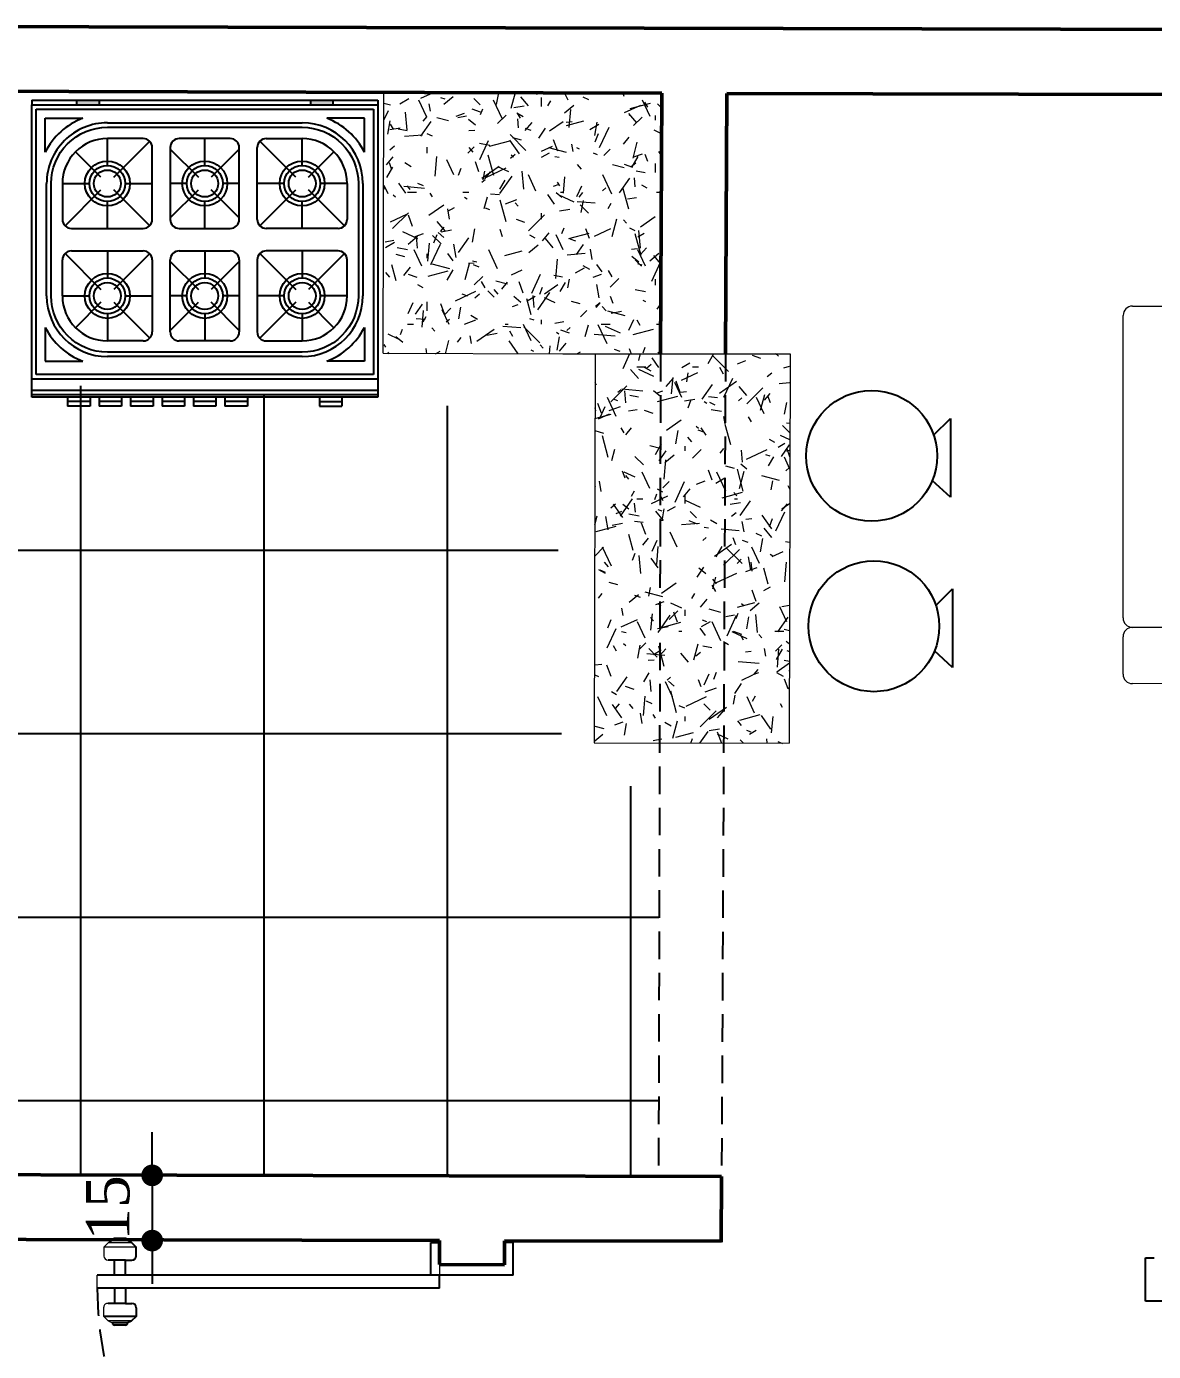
# Model space of a CAD drawing. Header units: millimetres. Extents: x 103208 to 171806, y -164 to 10038.
# Drawn here: x 118273.4 to 118533.6, y 7307.1 to 7612.9 of the extents above; entities that cross this region are included whole.
import ezdxf

# ---------------------------------------------------------------- set-up
doc = ezdxf.new("R2010")
doc.units = ezdxf.units.MM
doc.linetypes.add('HIDDEN', pattern=[9.525, 6.35, -3.175])
for name, color, linetype in [('ACESSORIOS', 2, 'Continuous'), ('COZINHA', 2, 'Continuous'), ('Hachuria - Moveis', 1, 'Continuous'), ('PAREDES', 5, 'Continuous'), ('Piso', 55, 'Continuous'), ('PORTAS', 3, 'Continuous'), ('Portas-Projeção', 55, 'HIDDEN'), ('Projeção Janela - Viga', 1, 'HIDDEN')]:
    doc.layers.add(name, color=color, linetype=linetype)
for name, color, linetype, lineweight in [('Hachura', 1, 'Continuous', 9), ('Parede Baixa', 5, 'Continuous', 50), ('Portas - Janelas', 2, 'Continuous', 20)]:
    doc.layers.add(name, color=color, linetype=linetype, lineweight=lineweight)
doc.styles.add('Valéria', font='romantic.ttf', dxfattribs={"height": 10})
doc.dimstyles.new('Cota - 50', dxfattribs={"dimtxt": 10, "dimasz": 5, "dimexe": 10, "dimexo": 20, "dimgap": 5, "dimtad": 1, "dimtxsty": 'Valéria', "dimblk": 'DOT', "dimcen": 0, "dimclrd": 12, "dimclre": 12, "dimclrt": 2, "dimazin": 2, "dimtfac": 1, "dimtix": 1, "dimtmove": 0, "dimatfit": 3, "dimldrblk": 'DOT', "dimfxl": 1, "dimarcsym": 0})

# ---------------------------------------------------------------- blocks, each defined once
blk = doc.blocks.new('6-PL')
at = {"layer": 'COZINHA'}
h = blk.add_hatch(color=1, dxfattribs=at)
h.dxf.hatch_style = 1
h.paths.add_polyline_path([(-69, -3), (-69, -4), (-64, -4), (-64, -3)])
h.paths.add_polyline_path([(-17, -3), (-17, -4), (-12, -4), (-12, -3)])
at = {"layer": 'COZINHA', "color": 15}
for p, q in [((-79, -3), (-69, -3)), ((-79, -3), (-79, -4)), ((-64, -3), (-17, -3)), ((-12, -3), (-2, -3)), ((-2, -3), (-2, -4)), ((-76, -7), (-67.64, -7)), ((-76, -14.51), (-76, -7)), ((-5, -7), (-13.36, -7)), ((-5, -14.51), (-5, -7)), ((-76, -53.49), (-76, -61)), ((-5, -53.49), (-5, -61)), ((-76, -61), (-67.64, -61)), ((-5, -61), (-13.36, -61)), ((-2, -67.5), (-79, -67.5)), ((-2, -68.5), (-79, -68.5))]:
    blk.add_line(p, q, dxfattribs=at)
at = {"layer": 'COZINHA', "color": 1}
for p, q in [((-79, -4), (-2, -4)), ((-78, -5), (-3, -5)), ((-78, -64), (-78, -5)), ((-69, -3), (-64, -3)), ((-69, -3), (-69, -4)), ((-64, -3), (-64, -4)), ((-17, -3), (-12, -3)), ((-17, -3), (-17, -4)), ((-12, -3), (-12, -4)), ((-3, -5), (-3, -64)), ((-62.17, -8), (-18.83, -8)), ((-62.17, -17.5), (-62.17, -11.5)), ((-54.17, -11.5), (-62.17, -11.5)), ((-34.83, -11.5), (-46.17, -11.5)), ((-40.5, -17.5), (-40.5, -11.5)), ((-26.83, -11.5), (-18.83, -11.5)), ((-18.83, -17.5), (-18.83, -11.5)), ((-63.58, -20.09), (-69.24, -14.43)), ((-60.75, -20.09), (-52.75, -12.09)), ((-52.17, -29.5), (-52.17, -13.5)), ((-48.17, -13.5), (-48.17, -29.5)), ((-48.17, -13.83), (-41.91, -20.09)), ((-32.83, -13.83), (-39.09, -20.09)), ((-32.83, -29.5), (-32.83, -13.5)), ((-28.83, -29.5), (-28.83, -13.5)), ((-20.25, -20.09), (-28.25, -12.09)), ((-17.42, -20.09), (-11.76, -14.43)), ((-75.67, -46.5), (-75.67, -21.5)), ((-72.17, -21.5), (-72.17, -29.5)), ((-72.17, -21.5), (-66.17, -21.5)), ((-71.58, -30.91), (-63.58, -22.91)), ((-52.75, -30.91), (-60.75, -22.91)), ((-58.17, -21.5), (-52.17, -21.5)), ((-44.5, -21.5), (-48.17, -21.5)), ((-48.17, -29.17), (-41.91, -22.91)), ((-32.83, -29.17), (-39.09, -22.91)), ((-32.83, -21.5), (-36.5, -21.5)), ((-22.83, -21.5), (-28.83, -21.5)), ((-28.25, -30.91), (-20.25, -22.91)), ((-9.42, -30.91), (-17.42, -22.91)), ((-8.83, -21.5), (-14.83, -21.5)), ((-8.83, -21.5), (-8.83, -29.5)), ((-5.33, -21.5), (-5.33, -46.5)), ((-62.17, -31.5), (-62.17, -25.5)), ((-40.5, -31.5), (-40.5, -25.5)), ((-18.83, -31.5), (-18.83, -25.5)), ((-70.17, -31.5), (-54.17, -31.5)), ((-46.17, -31.5), (-34.83, -31.5)), ((-10.83, -31.5), (-26.83, -31.5)), ((-71.58, -37.09), (-63.58, -45.09)), ((-70.17, -36.5), (-54.17, -36.5)), ((-62.17, -36.5), (-62.17, -42.5)), ((-52.75, -37.09), (-60.75, -45.09)), ((-46.17, -36.5), (-34.83, -36.5)), ((-40.5, -36.5), (-40.5, -42.5)), ((-28.25, -37.09), (-20.25, -45.09)), ((-10.83, -36.5), (-26.83, -36.5)), ((-18.83, -36.5), (-18.83, -42.5)), ((-9.42, -37.09), (-17.42, -45.09)), ((-72.17, -46.5), (-72.17, -38.5)), ((-52.17, -38.5), (-52.17, -54.5)), ((-48.17, -54.5), (-48.17, -38.5)), ((-48.17, -38.83), (-41.91, -45.09)), ((-32.83, -38.83), (-39.09, -45.09)), ((-32.83, -38.5), (-32.83, -54.5)), ((-28.83, -38.5), (-28.83, -54.5)), ((-8.83, -46.5), (-8.83, -38.5)), ((-72.17, -46.5), (-66.17, -46.5)), ((-58.17, -46.5), (-52.17, -46.5)), ((-44.5, -46.5), (-48.17, -46.5)), ((-32.83, -46.5), (-36.5, -46.5)), ((-22.83, -46.5), (-28.83, -46.5)), ((-8.83, -46.5), (-14.83, -46.5)), ((-63.58, -47.91), (-69.24, -53.57)), ((-60.75, -47.91), (-52.75, -55.91)), ((-48.17, -54.17), (-41.91, -47.91)), ((-32.83, -54.17), (-39.09, -47.91)), ((-20.25, -47.91), (-28.25, -55.91)), ((-17.42, -47.91), (-11.76, -53.57)), ((-62.17, -50.5), (-62.17, -56.5)), ((-40.5, -50.5), (-40.5, -56.5)), ((-18.83, -50.5), (-18.83, -56.5)), ((-54.17, -56.5), (-62.17, -56.5)), ((-34.83, -56.5), (-46.17, -56.5)), ((-26.83, -56.5), (-18.83, -56.5)), ((-18.83, -60), (-62.17, -60)), ((-3, -64), (-78, -64)), ((-66, -70), (-71, -70)), ((-59, -70), (-64, -70)), ((-52, -70), (-57, -70)), ((-45, -70), (-50, -70)), ((-38, -70), (-43, -70)), ((-31, -70), (-36, -70)), ((-15, -70), (-10, -70))]:
    blk.add_line(p, q, dxfattribs=at)
at = {"layer": 'COZINHA', "color": 2}
for p, q in [((-79, -69), (-79, -4)), ((-2, -4), (-2, -69)), ((-2, -65), (-79, -65)), ((-2, -69), (-79, -69)), ((-71, -69), (-71, -71)), ((-66, -69), (-66, -71)), ((-64, -69), (-64, -71)), ((-64, -69), (-64, -71)), ((-59, -69), (-59, -71)), ((-57, -69), (-57, -71)), ((-52, -69), (-52, -71)), ((-50, -69), (-50, -71)), ((-45, -69), (-45, -71)), ((-43, -69), (-43, -71)), ((-38, -69), (-38, -71)), ((-36, -69), (-36, -71)), ((-31, -69), (-31, -71)), ((-15, -69), (-15, -71)), ((-10, -69), (-10, -71)), ((-66, -71), (-71, -71)), ((-59, -71), (-64, -71)), ((-52, -71), (-57, -71)), ((-45, -71), (-50, -71)), ((-38, -71), (-43, -71)), ((-31, -71), (-36, -71)), ((-15, -71), (-10, -71))]:
    blk.add_line(p, q, dxfattribs=at)
at = {"layer": 'COZINHA', "color": 15}
blk.add_lwpolyline([(-62.17, -59, -0.414214), (-74.67, -46.5), (-74.67, -21.5, -0.414214), (-62.17, -9), (-18.83, -9, -0.414214), (-6.33, -21.5), (-6.33, -46.5, -0.414214), (-18.83, -59)], format="xyb", close=True, dxfattribs=at)
for centre in [(-62.17, -21.5), (-40.5, -21.5), (-18.83, -21.5), (-62.17, -46.5), (-40.5, -46.5), (-18.83, -46.5)]:
    blk.add_circle(centre, 5, dxfattribs=at)
at = {"layer": 'COZINHA', "color": 1}
for centre, radius in [((-62.17, -21.5), 4), ((-40.5, -21.5), 4), ((-18.83, -21.5), 4), ((-62.17, -21.5), 3), ((-40.5, -21.5), 3), ((-18.83, -21.5), 3), ((-62.17, -46.5), 4), ((-62.17, -46.5), 3), ((-40.5, -46.5), 4), ((-40.5, -46.5), 3), ((-18.83, -46.5), 4), ((-18.83, -46.5), 3)]:
    blk.add_circle(centre, radius, dxfattribs=at)
at = {"layer": 'COZINHA', "color": 15}
for centre, start, end in [((-62.17, -21.5), 110.6935, 153.1857), ((-18.83, -21.5), 26.8143, 69.3065), ((-62.17, -46.5), 206.8143, 249.3065), ((-18.83, -46.5), 290.6935, 333.1857)]:
    blk.add_arc(centre, 15.5, start, end, dxfattribs=at)
at = {"layer": 'COZINHA', "color": 1}
for centre, radius, start, end in [((-62.17, -21.5), 13.5, 90, 180), ((-18.83, -21.5), 13.5, 0, 90), ((-62.17, -21.5), 10, 90, 180), ((-54.17, -13.5), 2, 0, 90), ((-46.17, -13.5), 2, 90, 180), ((-34.83, -13.5), 2, 0, 90), ((-26.83, -13.5), 2, 90, 180), ((-18.83, -21.5), 10, 0, 90), ((-70.17, -29.5), 2, 180, 270), ((-54.17, -29.5), 2, 270, 0), ((-46.17, -29.5), 2, 180, 270), ((-34.83, -29.5), 2, 270, 0), ((-26.83, -29.5), 2, 180, 270), ((-10.83, -29.5), 2, 270, 0), ((-70.17, -38.5), 2, 90, 180), ((-54.17, -38.5), 2, 0, 90), ((-46.17, -38.5), 2, 90, 180), ((-34.83, -38.5), 2, 0, 90), ((-26.83, -38.5), 2, 90, 180), ((-10.83, -38.5), 2, 0, 90), ((-62.17, -46.5), 13.5, 180, 270), ((-62.17, -46.5), 10, 180, 270), ((-18.83, -46.5), 13.5, 270, 0), ((-18.83, -46.5), 10, 270, 0), ((-54.17, -54.5), 2, 270, 0), ((-46.17, -54.5), 2, 180, 270), ((-34.83, -54.5), 2, 270, 0), ((-26.83, -54.5), 2, 180, 270)]:
    blk.add_arc(centre, radius, start, end, dxfattribs=at)
blk = doc.blocks.new('Fogão 6 Planta 04')
at = {"layer": 'PAREDES', "xscale": -1}
blk.add_blockref('6-PL', (340.76, 314.37), dxfattribs=at)
blk = doc.blocks.new('_Dot')
at = {"color": 0, "linetype": 'ByBlock', "lineweight": -2}
blk.add_line((-0.5, 0), (-1, 0), dxfattribs=at)
at = {"color": 0, "linetype": 'ByBlock', "const_width": 0.5}
blk.add_lwpolyline([(-0.25, 0, 1), (0.25, 0, 1)], format="xyb", close=True, dxfattribs=at)
blk = doc.blocks.new('*D791')
at = {"color": 12, "lineweight": -2, "transparency": 16777216}
for p, q in [((118302.45, 7352.72), (118302.45, 7357.72)), ((118282.49, 7347.72), (118292.45, 7347.72)), ((118302.45, 7347.72), (118302.45, 7332.66)), ((118344.25, 7332.66), (118292.45, 7332.66)), ((118302.45, 7327.66), (118302.45, 7322.66))]:
    blk.add_line(p, q, dxfattribs=at)
at = {"layer": 'Defpoints', "color": 0, "transparency": 16777216}
for p in [(118302.49, 7347.72), (118302.45, 7332.66), (118364.25, 7332.66, 9825)]:
    blk.add_point(p, dxfattribs=at)
at = {"color": 12, "lineweight": -2, "transparency": 16777216, "xscale": 5, "yscale": 5, "zscale": 5}
for p, rotation in [((118302.45, 7347.72), 270), ((118302.45, 7332.66), 90)]:
    blk.add_blockref('_Dot', p, dxfattribs=dict(at, rotation=rotation))
at = {"color": 2, "transparency": 16777216, "insert": (118292.26, 7340.19), "char_height": 10, "attachment_point": 5, "rotation": 90, "style": 'Valéria'}
blk.add_mtext('15', dxfattribs=at)

msp = doc.modelspace()

# ---------------------------------------------------------------- hatches: boundary and pattern name
at = {"layer": 'Hachura', "transparency": 33554687}
h = msp.add_hatch(dxfattribs=at)
h.set_pattern_fill('TEXTURED', color=55, scale=34.666667, angle=630, pattern_type=2)
h.set_pattern_definition([(270, (16.64, -24.96), (26.3466667, -15.2533333), [1.3866667, -23.2266667, 1.04, -10.0533333, 2.08, -24.6133333]), (275, (29.12, -9.36), (26.945558, -13.6501495), [2.7733333, -23.2266667, 2.08, -10.0533333, 4.16, -24.6133333]), (280, (30.853, -18.373), (32.973117, -9.322576), [2.4266667, -5.8933333, 3.12, -18.3733333, 1.7333333, -22.88]), (285, (33.973, -12.133), (31.160774, -7.800804), [4.8533333, -5.8933333, 5.2, -18.3733333, 3.8133333, -22.88]), (290, (19.76, -14.907), (25.5350337, -15.4233102), [2.7733333, -19.0666667, 2.4266667, -14.2133333, 1.7333333, -11.0933333]), (295, (14.907, -19.76), (25.272984, -17.2853443), [3.8133333, -19.0666667, 4.8533333, -14.2133333, 4.16, -11.0933333]), (300, (17.68, -24.96), (29.357105, 2.5386696), [1.7333333, -11.44, 1.3866667, -16.9866667, 1.04, -22.5333333]), (305, (5.2, -9.36), (34.392808, -2.5796136), [3.8133333, -11.44, 2.7733333, -16.9866667, 2.08, -22.5333333]), (310, (25.307, -15.253), (25.0027966, -3.9099282), [1.3866667, -15.2533333, 1.04, -9.7066667, 2.7733333, -17.68]), (315, (12.827, -15.253), (34.073119, 7.10878), [2.7733333, -15.2533333, 2.08, -9.7066667, 5.2, -17.68]), (320, (12.827, -20.453), (27.240315, 9.2730866), [0.6933333, -12.8266667, 1.7333333, -21.1466667, 2.08, -10.7466667]), (330, (15.253, -21.493), (25.8506627, 11.4946612), [1.7333333, -14.2133333, 0.6933333, -16.64, 1.3866667, -12.8266667]), (335, (15.253, -9.013), (36.0611886, 8.4296784), [3.8133333, -14.2133333, 1.3866667, -16.64, 2.7733333, -12.8266667]), (340, (11.093, -17.68), (24.912258, 12.6986623), [1.04, -6.5866667, 2.08, -11.0933333, 1.3866667, -15.2533333]), (345, (7.973, -5.2), (26.94076, 26.876341), [2.08, -6.5866667, 4.16, -11.0933333, 2.7733333, -15.2533333]), (350, (31.547, -19.413), (19.0342476, 24.100884), [2.4266667, -15.2533333, 1.04, -18.0266667, 2.08, -16.9866667]), (355, (6.587, -22.533), (17.133212, 28.7762445), [4.8533333, -15.2533333, 2.08, -18.0266667, 4.16, -16.9866667]), (0, (16.64, -21.493), (12.826667, 30.506667), [2.08, -10.7466667, 1.3866667, -21.1466667, 0.6933333, -21.4933333]), (5, (29.12, -9.013), (22.551536, 32.596201), [4.16, -10.7466667, 1.3866667, -21.1466667, 1.3866667, -21.4933333]), (10, (27.387, -15.947), (16.772345, 28.6544797), [2.4266667, -13.52, 2.08, -11.0933333, 2.4266667, -25.3066667]), (15, (33.627, -22.187), (14.2111185, 30.007247), [4.8533333, -13.52, 4.16, -11.0933333, 4.8533333, -25.3066667]), (20, (7.627, -13.52), (9.439865, 27.7842173), [2.7733333, -9.0133333, 1.3866667, -18.3733333, 2.08, -20.1066667]), (25, (7.627, -32.24), (6.9823892, 28.5012284), [5.2, -9.0133333, 2.7733333, -18.3733333, 4.16, -20.1066667]), (30, (11.787, -4.16), (3.29244, 33.1239936), [1.7333333, -23.2266667, 2.08, -10.7466667, 2.4266667, -14.2133333]), (35, (14.907, -7.28), (1.159161, 37.630215), [3.8133333, -23.2266667, 4.16, -10.7466667, 4.8533333, -14.2133333]), (40, (4.16, -11.787), (8.2351916, 32.252453), [1.04, -7.6266667, 1.3866667, -14.9066667, 2.7733333, -19.4133333]), (45, (7.28, -14.907), (5.3928677, 37.2598133), [2.08, -7.6266667, 2.7733333, -14.9066667, 5.2, -19.4133333]), (50, (31.893, -1.387), (-3.9526573, 25.4911917), [2.08, -12.48, 2.4266667, -10.7466667, 1.3866667, -14.56]), (55, (10.053, -15.253), (-8.7150743, 26.8392518), [4.16, -12.48, 4.8533333, -10.7466667, 2.7733333, -14.56]), (60, (2.08, -30.16), (-13.9553277, 23.6686635), [1.3866667, -9.7066667, 2.7733333, -21.4933333, 2.4266667, -19.76]), (65, (21.147, -27.04), (-12.0093764, 30.845351), [2.7733333, -9.7066667, 5.2, -21.4933333, 4.8533333, -19.76]), (70, (21.493, -7.28), (-18.7695374, 27.490791), [2.08, -14.56, 1.7333333, -13.1733333, 1.3866667, -21.1466667]), (75, (9.013, -4.16), (-23.300267, 29.571511), [4.16, -14.56, 3.8133333, -13.1733333, 2.7733333, -21.1466667]), (80, (13.173, -9.36), (-19.5431213, 24.9188677), [3.12, -11.44, 2.08, -15.6, 2.7733333, -15.2533333]), (85, (28.773, -24.96), (-27.856831, 23.6646004), [3.8133333, -11.44, 4.16, -15.6, 4.5066667, -15.2533333])])
h.paths.add_polyline_path([(118355.94294, 7597.72289), (118419.82467, 7597.72289), (118419.82467, 7537.40327), (118355.94294, 7537.40327)])
h = msp.add_hatch(dxfattribs=at)
h.set_pattern_fill('TEXTURED', color=55, scale=34.666667, angle=630, pattern_type=2)
h.set_pattern_definition([(270, (3791.075, 26.267), (26.3466667, -15.2533333), [1.3866667, -23.2266667, 1.04, -10.0533333, 2.08, -24.6133333]), (275, (3803.555, 41.867), (26.945558, -13.6501495), [2.7733333, -23.2266667, 2.08, -10.0533333, 4.16, -24.6133333]), (280, (3805.288, 32.854), (32.973117, -9.322576), [2.4266667, -5.8933333, 3.12, -18.3733333, 1.7333333, -22.88]), (285, (3808.408, 39.094), (31.160774, -7.800804), [4.8533333, -5.8933333, 5.2, -18.3733333, 3.8133333, -22.88]), (290, (3794.195, 36.32), (25.5350337, -15.4233102), [2.7733333, -19.0666667, 2.4266667, -14.2133333, 1.7333333, -11.0933333]), (295, (3789.342, 31.467), (25.272984, -17.2853443), [3.8133333, -19.0666667, 4.8533333, -14.2133333, 4.16, -11.0933333]), (300, (3792.115, 26.267), (29.357105, 2.5386696), [1.7333333, -11.44, 1.3866667, -16.9866667, 1.04, -22.5333333]), (305, (3779.635, 41.867), (34.392808, -2.5796136), [3.8133333, -11.44, 2.7733333, -16.9866667, 2.08, -22.5333333]), (310, (3799.742, 35.974), (25.0027966, -3.9099282), [1.3866667, -15.2533333, 1.04, -9.7066667, 2.7733333, -17.68]), (315, (3787.262, 35.974), (34.073119, 7.10878), [2.7733333, -15.2533333, 2.08, -9.7066667, 5.2, -17.68]), (320, (3787.262, 30.774), (27.240315, 9.2730866), [0.6933333, -12.8266667, 1.7333333, -21.1466667, 2.08, -10.7466667]), (330, (3789.688, 29.734), (25.8506627, 11.4946612), [1.7333333, -14.2133333, 0.6933333, -16.64, 1.3866667, -12.8266667]), (335, (3789.688, 42.214), (36.0611886, 8.4296784), [3.8133333, -14.2133333, 1.3866667, -16.64, 2.7733333, -12.8266667]), (340, (3785.528, 33.547), (24.912258, 12.6986623), [1.04, -6.5866667, 2.08, -11.0933333, 1.3866667, -15.2533333]), (345, (3782.41, 46.027), (26.94076, 26.876341), [2.08, -6.5866667, 4.16, -11.0933333, 2.7733333, -15.2533333]), (350, (3805.982, 31.814), (19.0342476, 24.100884), [2.4266667, -15.2533333, 1.04, -18.0266667, 2.08, -16.9866667]), (355, (3781.022, 28.694), (17.133212, 28.7762445), [4.8533333, -15.2533333, 2.08, -18.0266667, 4.16, -16.9866667]), (0, (3791.075, 29.734), (12.826667, 30.506667), [2.08, -10.7466667, 1.3866667, -21.1466667, 0.6933333, -21.4933333]), (5, (3803.555, 42.214), (22.551536, 32.596201), [4.16, -10.7466667, 1.3866667, -21.1466667, 1.3866667, -21.4933333]), (10, (3801.822, 35.28), (16.772345, 28.6544797), [2.4266667, -13.52, 2.08, -11.0933333, 2.4266667, -25.3066667]), (15, (3808.062, 29.04), (14.2111185, 30.007247), [4.8533333, -13.52, 4.16, -11.0933333, 4.8533333, -25.3066667]), (20, (3782.062, 37.707), (9.439865, 27.7842173), [2.7733333, -9.0133333, 1.3866667, -18.3733333, 2.08, -20.1066667]), (25, (3782.062, 18.987), (6.9823892, 28.5012284), [5.2, -9.0133333, 2.7733333, -18.3733333, 4.16, -20.1066667]), (30, (3786.222, 47.067), (3.29244, 33.1239936), [1.7333333, -23.2266667, 2.08, -10.7466667, 2.4266667, -14.2133333]), (35, (3789.342, 43.947), (1.159161, 37.630215), [3.8133333, -23.2266667, 4.16, -10.7466667, 4.8533333, -14.2133333]), (40, (3778.595, 39.44), (8.2351916, 32.252453), [1.04, -7.6266667, 1.3866667, -14.9066667, 2.7733333, -19.4133333]), (45, (3781.715, 36.32), (5.3928677, 37.2598133), [2.08, -7.6266667, 2.7733333, -14.9066667, 5.2, -19.4133333]), (50, (3806.328, 49.84), (-3.9526573, 25.4911917), [2.08, -12.48, 2.4266667, -10.7466667, 1.3866667, -14.56]), (55, (3784.488, 35.974), (-8.7150743, 26.8392518), [4.16, -12.48, 4.8533333, -10.7466667, 2.7733333, -14.56]), (60, (3776.515, 21.067), (-13.9553277, 23.6686635), [1.3866667, -9.7066667, 2.7733333, -21.4933333, 2.4266667, -19.76]), (65, (3795.582, 24.187), (-12.0093764, 30.845351), [2.7733333, -9.7066667, 5.2, -21.4933333, 4.8533333, -19.76]), (70, (3795.928, 43.947), (-18.7695374, 27.490791), [2.08, -14.56, 1.7333333, -13.1733333, 1.3866667, -21.1466667]), (75, (3783.448, 47.067), (-23.300267, 29.571511), [4.16, -14.56, 3.8133333, -13.1733333, 2.7733333, -21.1466667]), (80, (3787.608, 41.867), (-19.5431213, 24.9188677), [3.12, -11.44, 2.08, -15.6, 2.7733333, -15.2533333]), (85, (3803.208, 26.267), (-27.856831, 23.6646004), [3.8133333, -11.44, 4.16, -15.6, 4.5066667, -15.2533333])])
h.paths.add_polyline_path([(118434.82484, 7537.40327), (118419.82467, 7537.40327), (118419.82441, 7537.34788), (118419.60424, 7447.52735), (118434.39628, 7447.4911)])
h.paths.add_polyline_path([(118449.6189, 7537.41273), (118434.82484, 7537.40327), (118434.39628, 7447.4911), (118449.6189, 7447.44459)])
h.paths.add_polyline_path([(118419.82454, 7537.40327), (118404.61897, 7537.42192), (118404.61897, 7447.60085), (118419.60424, 7447.52735)])
at = {"layer": 'Piso'}
h = msp.add_hatch(dxfattribs=at)
h.set_pattern_fill('ANSI37', color=256, scale=13.333333, angle=-45)
h.set_pattern_definition([(360, (3774.3, 41.326), (3e-14, 42.333333), []), (90, (3774.3, 41.326), (-42.333333, 3e-14), [])])
edge = h.paths.add_edge_path()
edge.add_line((118395.67938, 7523.96911), (118140.0654, 7538.03361))
edge.add_line((118140.0654, 7538.03361), (118140.07716, 7588.31086))
edge.add_line((118140.07716, 7588.31086), (118057.57703, 7588.51308))
edge.add_line((118057.57703, 7588.51308), (118056.81423, 7428.4795))
edge.add_line((118056.81423, 7428.4795), (118041.70548, 7428.55152))
edge.add_line((118041.70548, 7428.55152), (118041.46362, 7357.51994))
edge.add_line((118041.46362, 7357.51994), (117983.5093, 7358.00483))
edge.add_line((117983.5093, 7358.00483), (117983.46746, 7353.005))
edge.add_arc((117982.4675, 7353.01337), 1, 179.520639, 359.520639, ccw=False)
edge.add_line((117981.46753, 7353.02173), (117981.50937, 7358.02156))
edge.add_line((117981.50937, 7358.02156), (118041.46362, 7357.51994))
edge.add_line((118041.46362, 7357.51994), (118041.43308, 7348.55191))
edge.add_line((118041.43308, 7348.55191), (118056.43291, 7348.48041))
edge.add_line((118056.43291, 7348.48041), (118056.40973, 7348.43426))
edge.add_line((118056.40973, 7348.43426), (118419.24761, 7347.51096))
edge.add_line((118419.24761, 7347.51096), (118419.46823, 7437.51376))
edge.add_line((118419.46823, 7437.51376), (118397.14216, 7437.79212))
edge.add_line((118397.14216, 7437.79212), (118395.67938, 7523.96911))
h.paths.add_polyline_path([(118138.93124, 7518.79559), (118137.05023, 7518.79559), (118132.927, 7511.51064), (118138.30733, 7459.27587), (118108.82924, 7460.79734), (118106.63684, 7460.79734), (118104.56084, 7460.79734), (118101.56324, 7460.79734), (118096.37324, 7460.79734), (118094.29724, 7460.79734), (118094.29724, 7460.79734), (118089.10724, 7460.79734), (118089.10724, 7460.79734), (118087.03124, 7460.79734), (118087.03124, 7460.79734), (118081.84124, 7460.79734), (118081.84124, 7460.79734), (118079.76524, 7460.79734), (118077.41087, 7460.79734), (118075.33487, 7460.79734), (118072.27023, 7460.79734), (118067.08023, 7460.79734), (118057.05693, 7460.82035), (118059.00524, 7518.79559), (118059.00524, 7586.26559), (118059.00524, 7587.30359), (118069.38524, 7587.30359), (118074.57524, 7587.30359), (118123.36124, 7587.30359), (118128.55124, 7587.30359), (118138.93124, 7587.30359), (118138.93124, 7586.26559)], flags=16)
h.paths.add_polyline_path([(118226.71969, 7413.06946), (118226.71969, 7415.81946), (118223.70825, 7415.81946), (118224.22704, 7423.57559), (118228.81038, 7423.57559), (118228.29158, 7414.90279), (118228.27563, 7413.06946), (118231.04158, 7413.06946), (118204.59483, 7412.33441), (118204.59483, 7409.58441), (118214.58442, 7409.88363), (118214.58442, 7407.13363), (118163.71987, 7405.50982), (118163.73609, 7347.5036), (118228.30781, 7348.64657), (118228.3109, 7348.07571), (118163.22757, 7348.07571), (118163.22328, 7348.1611), (118160.77373, 7348.94881), (118163.64807, 7348.15444), (118163.79823, 7402.9488), (118213.25254, 7407.33314), (118215.9163, 7409.68412), (118213.88159, 7409.35246), (118213.88159, 7412.10246), (118218.64088, 7410.49551)])
h.paths.add_polyline_path([(118137.89324, 7523.98559), (118060.04324, 7523.98559), (118060.04324, 7585.22759), (118137.89324, 7585.22759)], flags=0)
edge = h.paths.add_edge_path(flags=0)
edge.add_line((118135.81724, 7527.09959), (118127.1436, 7527.09959))
edge.add_arc((118121.45824, 7542.15059), 16.089, 290.6935412, 333.185682)
edge.add_line((118135.81724, 7534.89283), (118135.81724, 7527.09959))
edge = h.paths.add_edge_path(flags=0)
edge.add_line((118121.45824, 7528.13759), (118076.47824, 7528.13759))
edge.add_arc((118076.47824, 7542.15059), 14.013, 180, 270, ccw=False)
edge.add_line((118062.46524, 7542.15059), (118062.46524, 7568.10059))
edge.add_arc((118076.47824, 7568.10059), 14.013, 90, 180, ccw=False)
edge.add_line((118076.47824, 7582.11359), (118121.45824, 7582.11359))
edge.add_arc((118121.45824, 7568.10059), 14.013, 0, 90, ccw=False)
edge.add_line((118135.47124, 7568.10059), (118135.47124, 7542.15059))
edge.add_arc((118121.45824, 7542.15059), 14.013, 270, 360, ccw=False)
edge = h.paths.add_edge_path(flags=0)
edge.add_line((118121.45824, 7529.17559), (118076.47824, 7529.17559))
edge.add_arc((118076.47824, 7542.15059), 12.975, 180, 270, ccw=False)
edge.add_line((118063.50324, 7542.15059), (118063.50324, 7568.10059))
edge.add_arc((118076.47824, 7568.10059), 12.975, 90, 180, ccw=False)
edge.add_line((118076.47824, 7581.07559), (118121.45824, 7581.07559))
edge.add_arc((118121.45824, 7568.10059), 12.975, 0, 90, ccw=False)
edge.add_line((118134.43324, 7568.10059), (118134.43324, 7542.15059))
edge.add_arc((118121.45824, 7542.15059), 12.975, 270, 360, ccw=False)
edge = h.paths.add_edge_path(flags=0)
edge.add_line((118121.45824, 7531.77059), (118113.15424, 7531.77059))
edge.add_arc((118113.15424, 7533.84659), 2.076, 180, 270, ccw=False)
edge.add_line((118111.07824, 7533.84659), (118111.07824, 7550.45459))
edge.add_arc((118113.15424, 7550.45459), 2.076, 90, 180, ccw=False)
edge.add_line((118113.15424, 7552.53059), (118129.76224, 7552.53059))
edge.add_arc((118129.76224, 7550.45459), 2.076, 0, 90, ccw=False)
edge.add_line((118131.83824, 7550.45459), (118131.83824, 7542.15059))
edge.add_arc((118121.45824, 7542.15059), 10.38, 270, 360, ccw=False)
edge = h.paths.add_edge_path(flags=0)
edge.add_arc((118121.45824, 7542.15059), 5.19, 0, 360)
edge = h.paths.add_edge_path(flags=0)
edge.add_arc((118121.45824, 7542.15059), 4.152, 0, 360)
edge = h.paths.add_edge_path(flags=0)
edge.add_arc((118121.45824, 7542.15059), 3.114, 0, 360)
edge = h.paths.add_edge_path(flags=0)
edge.add_line((118104.85024, 7531.77059), (118093.08624, 7531.77059))
edge.add_arc((118093.08624, 7533.84659), 2.076, 180, 270, ccw=False)
edge.add_line((118091.01024, 7533.84659), (118091.01024, 7550.45459))
edge.add_arc((118093.08624, 7550.45459), 2.076, 90, 180, ccw=False)
edge.add_line((118093.08624, 7552.53059), (118104.85024, 7552.53059))
edge.add_arc((118104.85024, 7550.45459), 2.076, 0, 90, ccw=False)
edge.add_line((118106.92624, 7550.45459), (118106.92624, 7533.84659))
edge.add_arc((118104.85024, 7533.84659), 2.076, -90, 0, ccw=False)
edge = h.paths.add_edge_path(flags=0)
edge.add_arc((118098.96824, 7542.15059), 3.114, 0, 360)
edge = h.paths.add_edge_path(flags=0)
edge.add_arc((118121.45824, 7568.10059), 5.19, 0, 360)
edge = h.paths.add_edge_path(flags=0)
edge.add_arc((118121.45824, 7568.10059), 4.152, 0, 360)
edge = h.paths.add_edge_path(flags=0)
edge.add_arc((118121.45824, 7568.10059), 3.114, 0, 360)
edge = h.paths.add_edge_path(flags=0)
edge.add_line((118084.78224, 7531.77059), (118076.47824, 7531.77059))
edge.add_arc((118076.47824, 7542.15059), 10.38, 180, 270, ccw=False)
edge.add_line((118066.09824, 7542.15059), (118066.09824, 7550.45459))
edge.add_arc((118068.17424, 7550.45459), 2.076, 90, 180, ccw=False)
edge.add_line((118068.17424, 7552.53059), (118084.78224, 7552.53059))
edge.add_arc((118084.78224, 7550.45459), 2.076, 0, 90, ccw=False)
edge.add_line((118086.85824, 7550.45459), (118086.85824, 7533.84659))
edge.add_arc((118084.78224, 7533.84659), 2.076, -90, 0, ccw=False)
edge = h.paths.add_edge_path(flags=0)
edge.add_arc((118076.47824, 7542.15059), 5.19, 0, 360)
edge = h.paths.add_edge_path(flags=0)
edge.add_arc((118076.47824, 7542.15059), 4.152, 0, 360)
edge = h.paths.add_edge_path(flags=0)
edge.add_arc((118076.47824, 7542.15059), 3.114, 0, 360)
edge = h.paths.add_edge_path(flags=0)
edge.add_line((118104.85024, 7557.72059), (118093.08624, 7557.72059))
edge.add_arc((118093.08624, 7559.79659), 2.076, 180, 270, ccw=False)
edge.add_line((118091.01024, 7559.79659), (118091.01024, 7576.40459))
edge.add_arc((118093.08624, 7576.40459), 2.076, 90, 180, ccw=False)
edge.add_line((118093.08624, 7578.48059), (118104.85024, 7578.48059))
edge.add_arc((118104.85024, 7576.40459), 2.076, 0, 90, ccw=False)
edge.add_line((118106.92624, 7576.40459), (118106.92624, 7559.79659))
edge.add_arc((118104.85024, 7559.79659), 2.076, -90, 0, ccw=False)
edge = h.paths.add_edge_path(flags=0)
edge.add_arc((118098.96824, 7568.10059), 5.19, 0, 360)
edge = h.paths.add_edge_path(flags=0)
edge.add_arc((118098.96824, 7568.10059), 4.152, 0, 360)
edge = h.paths.add_edge_path(flags=0)
edge.add_arc((118098.96824, 7568.10059), 3.114, 0, 360)
edge = h.paths.add_edge_path(flags=0)
edge.add_arc((118121.45824, 7568.10059), 16.089, 26.814318, 69.3064588)
edge.add_line((118127.1436, 7583.15159), (118135.81724, 7583.15159))
edge.add_line((118135.81724, 7583.15159), (118135.81724, 7575.35835))
edge = h.paths.add_edge_path(flags=0)
edge.add_line((118070.79288, 7527.09959), (118062.11924, 7527.09959))
edge.add_line((118062.11924, 7527.09959), (118062.11924, 7534.89283))
edge.add_arc((118076.47824, 7542.15059), 16.089, 206.814318, 249.3064588)
edge = h.paths.add_edge_path(flags=0)
edge.add_line((118084.78224, 7557.72059), (118068.17424, 7557.72059))
edge.add_arc((118068.17424, 7559.79659), 2.076, 180, 270, ccw=False)
edge.add_line((118066.09824, 7559.79659), (118066.09824, 7568.10059))
edge.add_arc((118076.47824, 7568.10059), 10.38, 90, 180, ccw=False)
edge.add_line((118076.47824, 7578.48059), (118084.78224, 7578.48059))
edge.add_arc((118084.78224, 7576.40459), 2.076, 0, 90, ccw=False)
edge.add_line((118086.85824, 7576.40459), (118086.85824, 7559.79659))
edge.add_arc((118084.78224, 7559.79659), 2.076, -90, 0, ccw=False)
edge = h.paths.add_edge_path(flags=0)
edge.add_arc((118076.47824, 7568.10059), 5.19, 0, 360)
edge = h.paths.add_edge_path(flags=0)
edge.add_arc((118076.47824, 7568.10059), 4.152, 0, 360)
edge = h.paths.add_edge_path(flags=0)
edge.add_arc((118076.47824, 7568.10059), 3.114, 0, 360)
edge = h.paths.add_edge_path(flags=0)
edge.add_arc((118076.47824, 7568.10059), 16.089, 110.6935412, 153.185682)
edge.add_line((118062.11924, 7575.35835), (118062.11924, 7583.15159))
edge.add_line((118062.11924, 7583.15159), (118070.79288, 7583.15159))
edge = h.paths.add_edge_path()
edge.add_line((118041.70548, 7428.55152), (118041.8144, 7428.551))
edge.add_line((118041.8144, 7428.551), (118042.92158, 7488.6951))
edge.add_line((118042.92158, 7488.6951), (117892.92163, 7489.06278))
edge.add_line((117892.92163, 7489.06278), (117892.42837, 7486.74641))
edge.add_line((117892.42837, 7486.74641), (117972.53571, 7486.16646))
edge.add_line((117972.53571, 7486.16646), (117972.47775, 7426.60292))
edge.add_line((117972.47775, 7426.60292), (117892.51846, 7427.1818))
edge.add_line((117892.51846, 7427.1818), (117891.59653, 7393.10223))
edge.add_line((117891.59653, 7393.10223), (117946.33422, 7392.95591))
edge.add_line((117946.33422, 7392.95591), (117946.24998, 7348.68732))
edge.add_line((117946.24998, 7348.68732), (118041.40969, 7348.45407))
edge.add_line((118041.40969, 7348.45407), (118041.43308, 7348.55191))
edge.add_line((118041.43308, 7348.55191), (118041.46362, 7357.51994))
edge.add_line((118041.46362, 7357.51994), (117983.5093, 7358.00483))
edge.add_line((117983.5093, 7358.00483), (117983.46746, 7353.005))
edge.add_arc((117982.4675, 7353.01337), 1, 179.520639, 359.520639, ccw=False)
edge.add_line((117981.46753, 7353.02173), (117981.50937, 7358.02156))
edge.add_line((117981.50937, 7358.02156), (118041.46362, 7357.51994))
edge.add_line((118041.46362, 7357.51994), (118041.70548, 7428.55152))
edge = h.paths.add_edge_path(flags=16)
edge.add_line((117983.62038, 7362.89776), (117981.6206, 7362.93224))
edge.add_arc((117982.6205, 7362.91593), 1.00004, 179.0658527, 358.95867)
h.paths.add_polyline_path([(117975.30784, 7359.21204), (118048.32303, 7358.60115), (118048.32188, 7358.4626), (117975.30668, 7359.07349)])
edge = h.paths.add_edge_path(flags=0)
edge.add_line((118129.76224, 7557.72059), (118113.15424, 7557.72059))
edge.add_arc((118113.15424, 7559.79659), 2.076, 180, 270, ccw=False)
edge.add_line((118111.07824, 7559.79659), (118111.07824, 7576.40459))
edge.add_arc((118113.15424, 7576.40459), 2.076, 90, 180, ccw=False)
edge.add_line((118113.15424, 7578.48059), (118121.45824, 7578.48059))
edge.add_arc((118121.45824, 7568.10059), 10.38, 0, 90, ccw=False)
edge.add_line((118131.83824, 7568.10059), (118131.83824, 7559.79659))
edge.add_arc((118129.76224, 7559.79659), 2.076, -90, 0, ccw=False)
edge = h.paths.add_edge_path(flags=0)
edge.add_arc((118098.96824, 7542.15059), 4.152, 0, 180)
edge.add_arc((118098.96824, 7542.15059), 4.152, 180, 360)
edge = h.paths.add_edge_path(flags=0)
edge.add_arc((118098.96824, 7542.15059), 5.19, 0, 180)
edge.add_arc((118098.96824, 7542.15059), 5.19, 180, 360)

# ---------------------------------------------------------------- linework, layer by layer
at = {"layer": 'ACESSORIOS'}
for p, q in [((118366.77597, 7332.25151, 9825), (118368.77597, 7332.25151, 9825)), ((118385.7819, 7332.20982, 9825), (118383.80608, 7332.20982, 9825)), ((118531.76378, 7328.69534, 9825), (118533.76378, 7328.69534, 9825))]:
    msp.add_line(p, q, dxfattribs=at)
at = {"layer": 'ACESSORIOS', "color": 2, "linetype": 'Continuous'}
for p, q in [((118366.7819, 7324.67259, 9825), (118366.7819, 7332.25639, 9825)), ((118385.7819, 7324.67259, 9825), (118385.7819, 7332.20982, 9825)), ((118531.76378, 7318.71038, 9825), (118531.76378, 7328.69534, 9825))]:
    msp.add_line(p, q, dxfattribs=at)
at = {"layer": 'Hachura'}
for p, q in [((118526.61196, 7476.39317), (118526.63358, 7546.2265)), ((118528.80091, 7548.39249), (118537.46758, 7548.38981)), ((118706.44462, 7474.17085), (118528.77796, 7474.22583)), ((118526.60794, 7463.39317), (118526.61062, 7472.05983)), ((118706.44059, 7461.17085), (118528.77394, 7461.22583))]:
    msp.add_line(p, q, dxfattribs=at)
for centre, start, end in [((118528.80024, 7546.22583), 89.9822683, 179.9822683), ((118528.77863, 7476.3925), 179.9822683, 269.9822683), ((118528.77729, 7472.05916), 89.9822683, 179.9822683), ((118528.77461, 7463.3925), 179.9822683, 269.9822683)]:
    msp.add_arc(centre, 2.16667, start, end, dxfattribs=at)
at = {"layer": 'Hachuria - Moveis'}
for p, q in [((118482.88269, 7518.57826), (118486.74218, 7522.45858)), ((118486.74218, 7522.45858), (118486.74218, 7504.27511)), ((118486.74218, 7504.27511), (118482.54488, 7508.12012)), ((118483.40612, 7479.25249), (118487.2656, 7483.1328)), ((118487.2656, 7483.1328), (118487.2656, 7464.94934)), ((118487.2656, 7464.94934), (118483.0683, 7468.79435))]:
    msp.add_line(p, q, dxfattribs=at)
for centre in [(118468.55263, 7513.80662), (118469.07605, 7474.48085)]:
    msp.add_circle(centre, 15.10362, dxfattribs=at)
at = {"layer": 'Parede Baixa'}
for p, q in [((118419.82441, 7537.34788, -114808.76029), (118420.11125, 7597.52656, -114808.76029)), ((118434.8244, 7537.31111, -114808.76029), (118435.11125, 7597.48979, -114808.76029)), ((118433.84728, 7332.31289, -114808.76029), (118433.91963, 7347.49196, -114808.76029)), ((118368.7819, 7327.17259, 9825), (118368.80801, 7332.65152, 9825)), ((118383.78173, 7327.10109, 9825), (118383.80801, 7332.61475, 9825)), ((118368.7819, 7327.17259, 9825), (118383.78173, 7327.10109, 9825))]:
    msp.add_line(p, q, dxfattribs=at)
at = {"layer": 'Parede Baixa', "elevation": 9825}
for points in [[(118255.74939, 7612.92948), (118704.53245, 7611.83535)], [(118255.71286, 7598.02955), (118420.11125, 7597.52656)], [(118435.11125, 7597.48979), (118704.53686, 7596.82939)], [(118056.52116, 7348.41703), (118433.91963, 7347.49196)], [(117891.44972, 7333.8216), (118368.80801, 7332.65152)], [(118383.80801, 7332.61475), (118433.84813, 7332.49209)], [(118383.80801, 7332.61475), (118433.84813, 7332.49209)]]:
    msp.add_lwpolyline(points, dxfattribs=at)
at = {"layer": 'PORTAS', "color": 2, "linetype": 'Continuous'}
for p, q in [((118296.7819, 7332.67259, 9825), (118293.2819, 7332.67259, 9825)), ((118296.2819, 7333.17259, 9825), (118293.7819, 7333.17259, 9825)), ((118297.63545, 7332.31903, 9825), (118296.7819, 7332.67259, 9825)), ((118298.7819, 7331.17259, 9825), (118297.63545, 7332.31903, 9825)), ((118298.71401, 7331.24047, 9825), (118298.64612, 7331.17259, 9825)), ((118298.7819, 7329.17259, 9825), (118298.7819, 7331.17259, 9825)), ((118293.7819, 7328.17259, 9825), (118292.2819, 7328.17259, 9825)), ((118293.7819, 7324.67259, 9825), (118293.7819, 7328.17259, 9825)), ((118296.2819, 7328.17259, 9825), (118293.7819, 7328.17259, 9825)), ((118296.2819, 7328.17259, 9825), (118297.7819, 7328.17259, 9825)), ((118296.2819, 7324.67259, 9825), (118296.2819, 7328.17259, 9825)), ((118385.7819, 7324.67259, 9825), (118289.7819, 7324.67259, 9825)), ((118368.7819, 7321.67259, 9825), (118368.7819, 7324.67259, 9825)), ((118368.7819, 7321.67259, 9825), (118289.7819, 7321.67259, 9825)), ((118293.7819, 7321.67259, 9825), (118293.7819, 7318.17259, 9825)), ((118296.2819, 7321.67259, 9825), (118296.2819, 7318.17259, 9825)), ((118293.7819, 7318.17259, 9825), (118292.2819, 7318.17259, 9825)), ((118296.2819, 7318.17259, 9825), (118293.7819, 7318.17259, 9825)), ((118296.2819, 7318.17259, 9825), (118297.7819, 7318.17259, 9825)), ((118298.7819, 7317.17259, 9825), (118298.7819, 7315.17259, 9825)), ((118545.76378, 7318.71038, 9825), (118531.76378, 7318.71038, 9825)), ((118298.7819, 7315.17259, 9825), (118291.2819, 7315.17259, 9825)), ((118296.7819, 7313.67259, 9825), (118293.2819, 7313.67259, 9825)), ((118297.63545, 7314.02614, 9825), (118296.7819, 7313.67259, 9825)), ((118298.7819, 7315.17259, 9825), (118297.63545, 7314.02614, 9825)), ((118296.2819, 7313.17259, 9825), (118293.7819, 7313.17259, 9825))]:
    msp.add_line(p, q, dxfattribs=at)
for centre, radius, start, end in [((118293.7819, 7332.67259, 9825), 0.5, 90, 180), ((118296.2819, 7332.67259, 9825), 0.5, 0, 90), ((118297.7819, 7329.17259, 9825), 1, 270, 0), ((118297.7819, 7317.17259, 9825), 1, 0, 90), ((118293.7819, 7313.67259, 9825), 0.5, 180, 270), ((118296.2819, 7313.67259, 9825), 0.5, 270, 0)]:
    msp.add_arc(centre, radius, start, end, dxfattribs=at)
at = {"layer": 'Portas - Janelas'}
for p, q in [((118355.7587, 7537.50492, -114808.76029), (118355.94294, 7597.72289, 9825)), ((118397.22908, 7537.40327, -114808.76029), (118449.72914, 7537.40327, -114808.76029)), ((118404.72914, 7537.45842, -114808.76029), (118404.5088, 7447.56435, 9825)), ((118449.72914, 7537.40327, -114885.22436), (118449.50867, 7447.45405, 9825)), ((118292.2819, 7332.17259, 9825), (118291.2819, 7331.17259, 9825)), ((118292.42835, 7332.31903, 9825), (118292.2819, 7332.17259, 9825)), ((118291.2819, 7331.17259, 9825), (118291.2819, 7329.09252, 9825)), ((118368.7819, 7327.17259, 9825), (118368.7819, 7324.67259, 9825)), ((118289.7819, 7321.67259, 9825), (118289.7819, 7324.67259, 9825)), ((118291.2819, 7315.17259, 9825), (118291.2819, 7317.30218, 9825)), ((118292.2819, 7314.17259, 9825), (118291.2819, 7315.17259, 9825)), ((118292.42835, 7314.02614, 9825), (118292.2819, 7314.17259, 9825))]:
    msp.add_line(p, q, dxfattribs=at)
at = {"layer": 'Portas - Janelas', "color": 2, "linetype": 'Continuous'}
for p, q in [((118297.7819, 7332.17259, 9825), (118292.2819, 7332.17259, 9825)), ((118292.42835, 7332.31903, 9825), (118293.2819, 7332.67259, 9825)), ((118298.7819, 7331.17259, 9825), (118291.2819, 7331.17259, 9825)), ((118297.7819, 7314.17259, 9825), (118292.2819, 7314.17259, 9825)), ((118292.42835, 7314.02614, 9825), (118293.2819, 7313.67259, 9825))]:
    msp.add_line(p, q, dxfattribs=at)
at = {"layer": 'Portas - Janelas'}
for points, elevation in [([(118355.7587, 7537.50492), (118397.22908, 7537.40327)], -114808.76029), ([(118404.5088, 7447.56435), (118449.50867, 7447.45405)], 9825)]:
    msp.add_lwpolyline(points, dxfattribs=dict(at, elevation=elevation))
for centre, radius, start, end in [((118292.2662, 7329.159, 9825), 0.98654, 183.8639463, 270.9118479), ((118292.1979, 7317.25945, 9825), 0.917, 84.744174, 177.3289999)]:
    msp.add_arc(centre, radius, start, end, dxfattribs=at)
at = {"layer": 'Portas-Projeção'}
msp.add_arc((118368.7819, 7321.67259, 9825), 79, 180, 268.2477844, dxfattribs=at)
at = {"layer": 'Projeção Janela - Viga'}
for p, q in [((118419.82441, 7537.34788, -114808.76029), (118419.35869, 7347.34845, -114808.76029)), ((118434.8244, 7537.31111, -114808.76029), (118433.91963, 7347.49196, -114808.76029))]:
    msp.add_line(p, q, dxfattribs=at)

# ---------------------------------------------------------------- block references
at = {"layer": 'Parede Baixa', "xscale": -1.038, "yscale": 1.038, "zscale": 1.038}
msp.add_blockref('Fogão 6 Planta 04', (118710.3379, 7272.68506), dxfattribs=at)

# ---------------------------------------------------------------- dimensions: what is measured, and where the dimension line sits
dim = msp.add_linear_dim(base=(118302.4503, 7332.66268), p1=(118302.48683, 7347.71737), p2=(118364.25355, 7332.66268, 9825), angle=90, text='15', dimstyle='Cota - 50')
dim.commit()
dim.dimension.update_dxf_attribs({"geometry": '*D791', "text_midpoint": (118292.25799, 7340.19002)})

doc.saveas('drawing.dxf')
